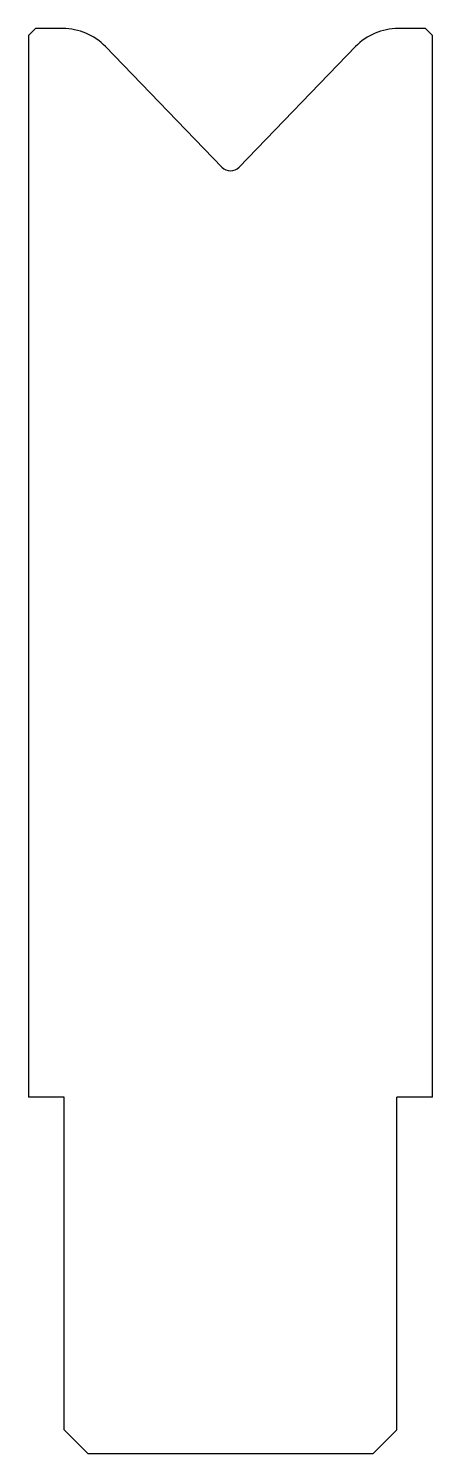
# Model space of a CAD drawing. Header units: millimetres. Extents: x 1661.4 to 1678.4, y 881 to 941.
import ezdxf

# ---------------------------------------------------------------- set-up
doc = ezdxf.new("R2010")
doc.units = ezdxf.units.MM
doc.layers.add('PREDEFINITO', color=7, linetype='Continuous')

msp = doc.modelspace()

# ---------------------------------------------------------------- linework, layer by layer
for p, q in [((1662.899, 895.952), (1661.399, 895.952)), ((1678.399, 895.952), (1676.899, 895.952))]:
    msp.add_line(p, q)
at = {"layer": 'PREDEFINITO'}
for p, q in [((1661.699, 940.952), (1661.399, 940.652)), ((1662.839, 940.952), (1661.699, 940.952)), ((1678.099, 940.952), (1676.96, 940.952)), ((1678.399, 940.652), (1678.099, 940.952)), ((1661.399, 940.652), (1661.399, 895.952)), ((1678.399, 895.952), (1678.399, 940.652)), ((1669.54, 935.112), (1664.637, 940.189)), ((1675.162, 940.189), (1670.259, 935.112)), ((1662.899, 881.952), (1662.899, 895.952)), ((1676.899, 881.952), (1676.899, 895.952)), ((1662.899, 881.952), (1663.899, 880.952)), ((1675.899, 880.952), (1676.899, 881.952)), ((1663.899, 880.952), (1675.899, 880.952))]:
    msp.add_line(p, q, dxfattribs=at)
for centre, radius, start, end in [((1662.839, 938.452), 2.5, 44, 90), ((1676.96, 938.452), 2.5, 90, 136), ((1669.899, 935.459), 0.5, 224, 316)]:
    msp.add_arc(centre, radius, start, end, dxfattribs=at)

doc.saveas('drawing.dxf')
